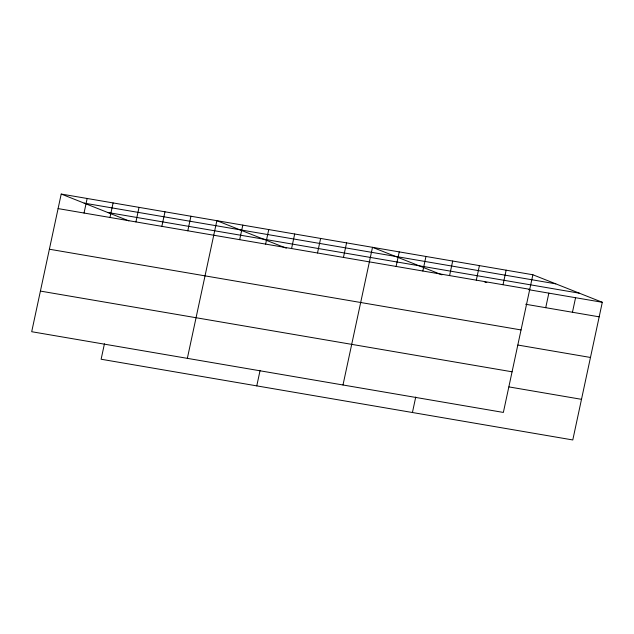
<?xml version="1.0" encoding="UTF-8"?>
<svg xmlns="http://www.w3.org/2000/svg" width="634" height="634" viewBox="0 0 634 634"><rect width="100%" height="100%" fill="white"/><g stroke="black" fill="none" stroke-linecap="round" stroke-linejoin="round"><path stroke-width="0.95" d="M61.213 194.044L31.7 331.717L503.364 412.433L532.877 274.76L61.213 194.044L128.876 220.87M84.037 213.032L87.151 198.482M109.975 217.47L113.098 202.928M104.444 343.763L101.123 359.24L572.787 439.956L602.3 302.283L532.877 274.76M135.922 221.908L139.036 207.366M161.86 226.346L164.983 211.804M187.799 230.792L190.921 216.242M187.347 358.353L216.86 220.68L286.291 248.203M239.684 239.668L242.806 225.118M265.622 244.106L268.745 229.563M256.77 385.876L260.091 370.399M291.569 248.544L294.683 234.001M317.507 252.982L320.63 238.439M343.454 257.428L346.568 242.877M342.994 384.989L372.507 247.315L441.938 274.839M396.115 266.438L399.238 251.888M422.846 271.011L425.961 256.469M412.425 412.512L415.738 397.035M449.577 275.584L452.692 261.042M476.3 280.157L479.423 265.614M503.031 284.737L506.146 270.187M545.723 307.688L548.846 293.138M572.454 312.261L575.569 297.711M84.124 203.126L555.788 283.842M107.732 212.485L579.389 293.201M58.098 208.594L529.755 289.31M484.891 282.193L486.801 282.518M528.796 289.706L602.3 302.283M525.681 304.257L599.178 316.834M49.381 249.225L521.045 329.942M517.923 345.047L590.468 357.465M40.41 291.085L512.074 371.801M508.951 386.906L581.497 399.325"/></g></svg>
